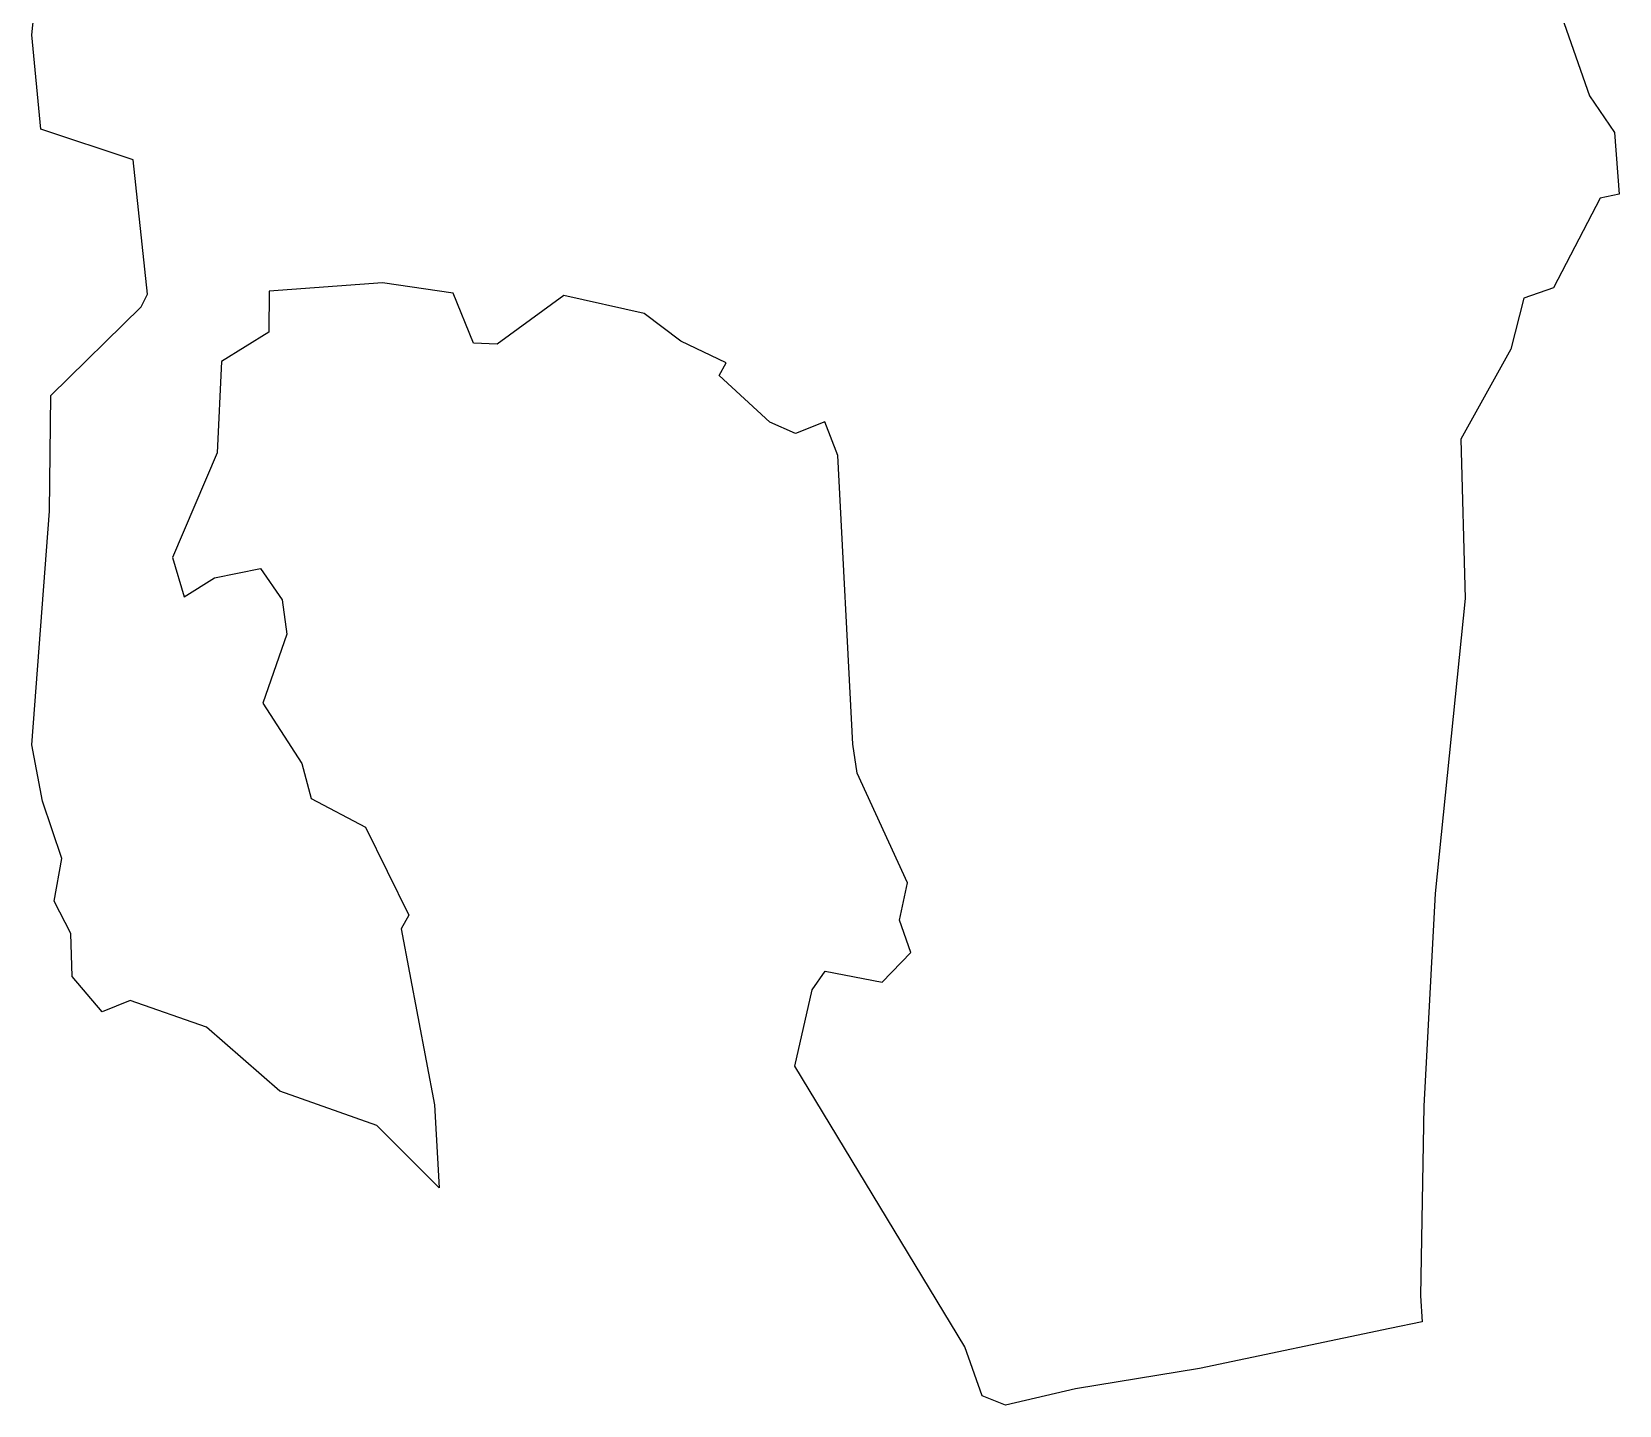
# Model space of a CAD drawing. Header units: metres. Extents: x 256589 to 259167, y 2195347 to 2199325.
# Drawn here: x 256924 to 259167, y 2195347 to 2197288 of the extents above; entities that cross this region are included whole.
import ezdxf

# ---------------------------------------------------------------- set-up
doc = ezdxf.new("R2010")
doc.units = ezdxf.units.M
doc.layers.add('village', color=3, linetype='Continuous')

msp = doc.modelspace()

# ---------------------------------------------------------------- linework, layer by layer
at = {"layer": 'village', "color": 6}
msp.add_polyline3d([(259078.9, 2197327.6, 0), (259124.9, 2197197.5, 0), (259160.2, 2197145.5, 0), (259166.7, 2197058.5, 0), (259139.9, 2197052.8, 0), (259074, 2196925.8, 0), (259031.8, 2196911.6, 0), (259013.5, 2196839.5, 0), (258943, 2196712.1, 0), (258949.2, 2196487, 0), (258906.7, 2196070.5, 0), (258890.5, 2195769.9, 0), (258886, 2195502.2, 0), (258888.1, 2195465.2, 0), (258842.7, 2195456.1, 0), (258573.9, 2195399.5, 0), (258398.5, 2195370.8, 0), (258299.5, 2195347.4, 0), (258266.7, 2195360.9, 0), (258242.1, 2195430, 0), (258001.9, 2195826.7, 0), (258026.5, 2195934.2, 0), (258045.1, 2195960.6, 0), (258125.4, 2195945.3, 0), (258166, 2195987, 0), (258149.9, 2196032.5, 0), (258161.4, 2196085.7, 0), (258090.3, 2196240.5, 0), (258084.1, 2196281.4, 0), (258062.6, 2196689.4, 0), (258044.3, 2196736.7, 0), (258002.8, 2196720.3, 0), (257966.5, 2196736.3, 0), (257895.1, 2196802.1, 0), (257905.2, 2196820.1, 0), (257841.1, 2196850.9, 0), (257789.3, 2196889.7, 0), (257675.6, 2196915.1, 0), (257581.5, 2196846.4, 0), (257548, 2196847.7, 0), (257519.3, 2196918.6, 0), (257419.3, 2196933.3, 0), (257259.5, 2196921.3, 0), (257258.7, 2196863.2, 0), (257192.2, 2196821.9, 0), (257185.7, 2196692.7, 0), (257123, 2196545.1, 0), (257139.2, 2196489.6, 0), (257182.1, 2196516.2, 0), (257247.2, 2196529.4, 0), (257277.6, 2196485.4, 0), (257284.2, 2196436.6, 0), (257250.3, 2196339.4, 0), (257305.6, 2196253.9, 0), (257318.9, 2196204.6, 0), (257395.7, 2196164.2, 0), (257456.6, 2196039.8, 0), (257445.8, 2196020.5, 0), (257493.1, 2195772, 0), (257499.7, 2195654.7, 0), (257411.6, 2195742.6, 0), (257274.3, 2195791.2, 0), (257170.6, 2195881.8, 0), (257063.2, 2195919.2, 0), (257023.5, 2195903.3, 0), (256981.2, 2195953.2, 0), (256979.2, 2196013.7, 0), (256955.5, 2196059.5, 0), (256966.4, 2196120, 0), (256939, 2196200.9, 0), (256924, 2196280.3, 0), (256949, 2196610.7, 0), (256950.8, 2196774.1, 0), (257078.6, 2196899.2, 0), (257087.7, 2196917.1, 0), (257067.4, 2197106.8, 0), (256936.6, 2197150.2, 0), (256924.2, 2197283.6, 0), (256930.7, 2197347.6, 0)], dxfattribs=at)

doc.saveas('drawing.dxf')
